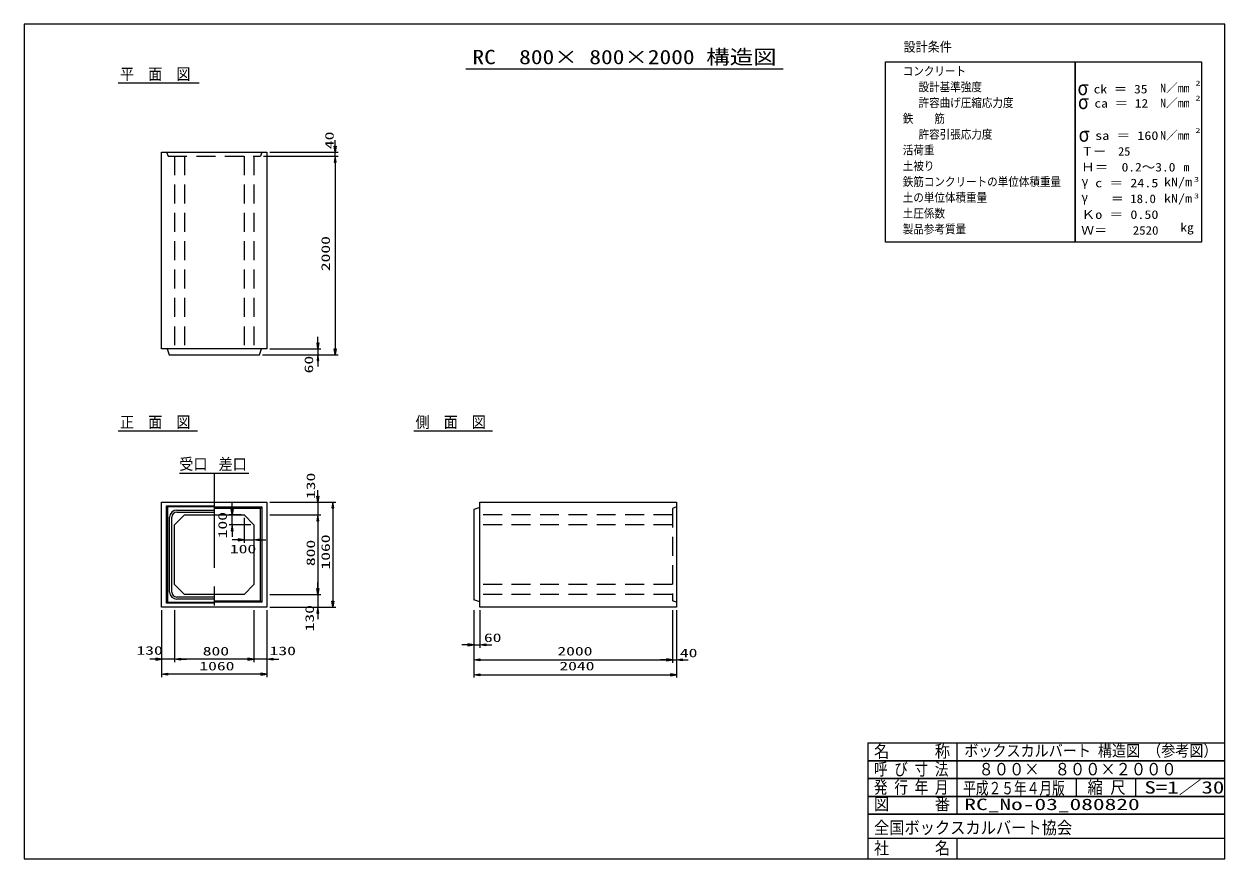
# Model space of a CAD drawing. Units: millimetres on the paper. Extents: x 8 to 412, y 8 to 289.
import ezdxf
from ezdxf.enums import TextEntityAlignment as Align

# ---------------------------------------------------------------- set-up
doc = ezdxf.new("R2010")
doc.units = ezdxf.units.MM
for name, pattern in [('USER1', [9.525, 6.35, -3.175]), ('USER2', [50.8, 31.75, -6.35, 6.35, -6.35]), ('USER3', [1083.763332, 361.244444, -0.01, 361.244444, -0.01, 361.244444, -0.01])]:
    doc.linetypes.add(name, pattern=pattern)
for name, color, linetype, lineweight in [('0_4', 3, 'Continuous', 25), ('BOX', 6, 'Continuous', 13), ('SUNPO', 1, 'USER3', 13), ('TEXT', 2, 'Continuous', 13)]:
    doc.layers.add(name, color=color, linetype=linetype, lineweight=lineweight)
doc.styles.add('ＭＳ ゴシック', font='')
doc.styles.get('ＭＳ ゴシック').set_extended_font_data('MS Gothic')

msp = doc.modelspace()

# ---------------------------------------------------------------- hatches: boundary and pattern name
at = {"layer": 'SUNPO'}
for points in [[(112.458, 247.641), (113.125, 247.641), (112.791, 245.641)], [(112.458, 242.307), (113.125, 242.307), (112.791, 244.307)], [(112.458, 242.307), (113.125, 242.307), (112.791, 244.307)], [(106.73, 181.641), (107.397, 181.641), (107.064, 179.641)], [(106.73, 175.641), (107.397, 175.641), (107.064, 177.641)], [(112.458, 179.641), (113.125, 179.641), (112.791, 177.641)], [(106.702, 130.181), (107.369, 130.181), (107.035, 128.181)], [(77.892, 125.848), (78.559, 125.848), (78.225, 123.848)], [(111.702, 126.181), (112.369, 126.181), (112.035, 128.181)], [(106.702, 121.848), (107.369, 121.848), (107.035, 123.848)], [(106.702, 121.848), (107.369, 121.848), (107.035, 123.848)], [(77.892, 118.514), (78.559, 118.514), (78.225, 120.514)], [(80.213, 115.853), (80.213, 115.187), (82.213, 115.52)], [(87.547, 115.853), (87.547, 115.187), (85.547, 115.52)], [(106.702, 99.181), (107.369, 99.181), (107.035, 97.181)], [(106.702, 99.181), (107.369, 99.181), (107.035, 97.181)], [(106.702, 90.848), (107.369, 90.848), (107.035, 92.848)], [(111.702, 94.848), (112.369, 94.848), (112.035, 92.848)], [(157.413, 80.544), (157.413, 79.877), (159.413, 80.211)], [(163.413, 80.544), (163.413, 79.877), (161.413, 80.211)], [(52.547, 75.758), (52.547, 75.091), (54.547, 75.424)], [(60.88, 75.758), (60.88, 75.091), (58.88, 75.424)], [(60.88, 75.758), (60.88, 75.091), (58.88, 75.424)], [(83.547, 75.758), (83.547, 75.091), (85.547, 75.424)], [(83.547, 75.758), (83.547, 75.091), (85.547, 75.424)], [(91.88, 75.758), (91.88, 75.091), (89.88, 75.424)], [(161.413, 75.544), (161.413, 74.877), (159.413, 75.211)], [(224.08, 75.544), (224.08, 74.877), (226.08, 75.211)], [(224.08, 75.544), (224.08, 74.877), (226.08, 75.211)], [(229.413, 75.544), (229.413, 74.877), (227.413, 75.211)], [(56.547, 70.758), (56.547, 70.091), (54.547, 70.424)], [(87.88, 70.758), (87.88, 70.091), (89.88, 70.424)], [(161.413, 70.544), (161.413, 69.877), (159.413, 70.211)], [(225.413, 70.544), (225.413, 69.877), (227.413, 70.211)]]:
    msp.add_hatch(color=256, dxfattribs=at).paths.add_polyline_path(points)

# ---------------------------------------------------------------- linework, layer by layer
at = {"layer": '0_4', "color": 6, "lineweight": 13}
for p, q in [((411.667, 288.667), (8.333, 288.667)), ((8.333, 288.667), (8.333, 8.333)), ((411.667, 8.333), (411.667, 288.667)), ((297.686, 275.922), (361.347, 275.922)), ((297.686, 215.439), (297.686, 275.922)), ((361.347, 215.439), (361.347, 275.922)), ((361.347, 275.922), (361.347, 215.439)), ((361.347, 275.922), (403.787, 275.922)), ((403.787, 275.922), (403.787, 215.439)), ((361.347, 215.439), (297.686, 215.439)), ((403.787, 215.439), (361.347, 215.439)), ((8.333, 8.333), (411.667, 8.333))]:
    msp.add_line(p, q, dxfattribs=at)
at = {"layer": '0_4'}
for p, q in [((291.667, 47.333), (411.667, 47.333)), ((291.667, 47.333), (291.667, 8.333)), ((321.667, 47.333), (321.667, 23.333)), ((291.667, 41.333), (411.667, 41.333)), ((411.667, 41.333), (291.667, 41.333)), ((291.667, 35.333), (411.667, 35.333)), ((411.667, 35.333), (291.667, 35.333)), ((361.667, 35.333), (361.667, 29.333)), ((381.667, 35.333), (381.667, 29.333)), ((291.667, 29.333), (411.667, 29.333)), ((411.667, 29.333), (291.667, 29.333)), ((291.667, 23.333), (411.667, 23.333)), ((411.667, 23.333), (291.667, 23.333)), ((291.667, 15.333), (411.667, 15.333)), ((321.667, 15.333), (321.667, 8.333))]:
    msp.add_line(p, q, dxfattribs=at)
at = {"layer": 'BOX', "lineweight": 25}
for p, q in [((54.547, 179.641), (54.547, 245.641)), ((54.547, 245.641), (89.88, 245.641)), ((89.88, 245.641), (89.88, 179.641)), ((89.88, 179.641), (54.547, 179.641)), ((56.38, 179.641), (57.047, 177.641)), ((57.047, 177.641), (87.38, 177.641)), ((87.38, 177.641), (88.047, 179.641)), ((54.547, 92.848), (54.547, 128.181)), ((54.547, 128.181), (89.88, 128.181)), ((89.88, 128.181), (89.88, 92.848)), ((161.413, 126.348), (159.413, 125.681)), ((159.413, 125.681), (159.413, 95.348)), ((161.413, 92.848), (161.413, 128.181)), ((161.413, 128.181), (227.413, 128.181)), ((227.413, 128.181), (227.413, 92.848)), ((58.88, 120.514), (62.213, 123.848)), ((62.213, 123.848), (82.213, 123.848)), ((82.213, 123.848), (85.547, 120.514)), ((58.88, 100.514), (58.88, 120.514)), ((85.547, 120.514), (85.547, 100.514)), ((62.213, 97.181), (58.88, 100.514)), ((82.213, 97.181), (62.213, 97.181)), ((85.547, 100.514), (82.213, 97.181)), ((89.88, 92.848), (54.547, 92.848)), ((161.413, 94.681), (159.413, 95.348)), ((227.413, 92.848), (161.413, 92.848))]:
    msp.add_line(p, q, dxfattribs=at)
at = {"layer": 'BOX', "color": 2, "linetype": 'USER1'}
for p, q in [((56.213, 245.641), (56.713, 244.307)), ((56.713, 244.307), (87.713, 244.307)), ((58.88, 244.307), (58.88, 177.641)), ((62.213, 244.307), (62.213, 177.641)), ((82.213, 244.307), (82.213, 177.641)), ((85.547, 244.307), (85.547, 177.641)), ((88.213, 245.641), (87.713, 244.307)), ((227.413, 126.514), (226.08, 126.014)), ((226.08, 126.014), (226.08, 95.014)), ((226.08, 123.848), (159.413, 123.848)), ((226.08, 120.514), (159.413, 120.514)), ((226.08, 100.514), (159.413, 100.514)), ((226.08, 97.181), (159.413, 97.181)), ((227.413, 94.514), (226.08, 95.014))]:
    msp.add_line(p, q, dxfattribs=at)
at = {"layer": 'BOX', "color": 2}
msp.add_line((60.547, 137.883), (83.88, 137.883), dxfattribs=at)
at = {"layer": 'BOX', "color": 2, "linetype": 'USER2'}
msp.add_line((72.213, 137.883), (72.213, 89), dxfattribs=at)
at = {"layer": 'BOX', "color": 40}
for p, q in [((56.213, 126.848), (56.547, 126.514)), ((56.213, 94.181), (56.213, 126.848)), ((56.213, 126.848), (72.213, 126.848)), ((72.213, 126.514), (56.547, 126.514)), ((56.547, 126.514), (56.547, 94.514)), ((59.647, 125.481), (72.213, 125.481)), ((72.213, 126.514), (88.213, 126.514)), ((87.713, 126.014), (72.213, 126.014)), ((87.713, 126.014), (88.213, 126.514)), ((87.713, 95.014), (87.713, 126.014)), ((88.213, 126.514), (88.213, 94.514)), ((57.247, 97.948), (57.247, 123.081)), ((57.98, 97.948), (57.98, 123.081)), ((59.647, 124.748), (72.213, 124.748)), ((56.213, 94.181), (56.547, 94.514)), ((72.213, 94.181), (56.213, 94.181)), ((56.547, 94.514), (72.213, 94.514)), ((72.213, 96.281), (59.647, 96.281)), ((72.213, 95.548), (59.647, 95.548)), ((72.213, 95.014), (87.713, 95.014)), ((88.213, 94.514), (72.213, 94.514)), ((87.713, 95.014), (88.213, 94.514))]:
    msp.add_line(p, q, dxfattribs=at)
for centre, radius, start, end in [((59.647, 123.081), 2.4, 90, 180), ((59.647, 123.081), 1.667, 90, 180), ((59.647, 97.948), 2.4, 180, 270), ((59.647, 97.948), 1.667, 180, 270)]:
    msp.add_arc(centre, radius, start, end, dxfattribs=at)
at = {"layer": 'SUNPO'}
for p, q in [((112.791, 247.641), (112.791, 249.641)), ((88.713, 244.307), (113.791, 244.307)), ((88.713, 244.307), (113.791, 244.307)), ((90.88, 245.641), (113.791, 245.641)), ((112.791, 244.307), (112.791, 245.641)), ((112.791, 242.307), (112.791, 240.307)), ((112.791, 242.307), (112.791, 179.641)), ((107.064, 181.641), (107.064, 183.641)), ((88.38, 177.641), (108.064, 177.641)), ((88.38, 177.641), (113.791, 177.641)), ((90.88, 179.641), (108.064, 179.641)), ((107.064, 179.641), (107.064, 177.641)), ((107.064, 175.641), (107.064, 173.641)), ((90.88, 128.181), (113.035, 128.181)), ((112.035, 126.181), (112.035, 94.848)), ((90.88, 123.848), (108.035, 123.848)), ((107.035, 121.848), (107.035, 99.181)), ((90.88, 97.181), (108.035, 97.181)), ((90.88, 92.848), (113.035, 92.848)), ((54.547, 91.848), (54.547, 69.424)), ((58.88, 91.848), (58.88, 74.424)), ((85.547, 91.848), (85.547, 74.424)), ((89.88, 91.848), (89.88, 69.424)), ((159.413, 91.848), (159.413, 69.211)), ((159.413, 91.848), (159.413, 74.211)), ((159.413, 91.848), (159.413, 79.211)), ((161.413, 91.848), (161.413, 79.211)), ((226.08, 91.848), (226.08, 74.211)), ((226.08, 91.848), (226.08, 74.211)), ((227.413, 91.848), (227.413, 69.211)), ((227.413, 91.848), (227.413, 74.211)), ((157.413, 80.211), (155.413, 80.211)), ((159.413, 80.211), (161.413, 80.211)), ((163.413, 80.211), (165.413, 80.211)), ((83.547, 75.424), (60.88, 75.424)), ((161.413, 75.211), (224.08, 75.211)), ((224.08, 75.211), (222.08, 75.211)), ((226.08, 75.211), (227.413, 75.211)), ((229.413, 75.211), (231.413, 75.211)), ((87.88, 70.424), (56.547, 70.424)), ((161.413, 70.211), (225.413, 70.211))]:
    msp.add_line(p, q, dxfattribs=at)
at = {"layer": 'SUNPO', "linetype": 'Continuous'}
for p, q in [((107.035, 130.181), (107.035, 132.181)), ((78.225, 125.848), (78.225, 127.848)), ((90.88, 128.181), (108.035, 128.181)), ((107.035, 128.181), (107.035, 123.848)), ((81.213, 123.848), (77.225, 123.848)), ((78.225, 120.514), (78.225, 123.848)), ((82.213, 122.848), (82.213, 114.52)), ((90.88, 123.848), (108.035, 123.848)), ((107.035, 121.848), (107.035, 119.848)), ((84.547, 120.514), (77.225, 120.514)), ((78.225, 118.514), (78.225, 116.514)), ((85.547, 119.514), (85.547, 114.52)), ((80.213, 115.52), (78.213, 115.52)), ((82.213, 115.52), (85.547, 115.52)), ((87.547, 115.52), (89.547, 115.52)), ((107.035, 99.181), (107.035, 101.181)), ((90.88, 97.181), (108.035, 97.181)), ((107.035, 97.181), (107.035, 92.848)), ((90.88, 92.848), (108.035, 92.848)), ((54.547, 91.848), (54.547, 74.424)), ((58.88, 91.848), (58.88, 74.424)), ((85.547, 91.848), (85.547, 74.424)), ((89.88, 91.848), (89.88, 74.424)), ((107.035, 90.848), (107.035, 88.848)), ((52.547, 75.424), (50.547, 75.424)), ((58.88, 75.424), (54.547, 75.424)), ((60.88, 75.424), (62.88, 75.424)), ((83.547, 75.424), (81.547, 75.424)), ((89.88, 75.424), (85.547, 75.424)), ((91.88, 75.424), (93.88, 75.424))]:
    msp.add_line(p, q, dxfattribs=at)
at = {"layer": 'SUNPO'}
for points in [[(112.458, 247.641), (113.125, 247.641), (112.791, 245.641)], [(112.458, 242.307), (113.125, 242.307), (112.791, 244.307)], [(112.458, 242.307), (113.125, 242.307), (112.791, 244.307)], [(106.73, 181.641), (107.397, 181.641), (107.064, 179.641)], [(106.73, 175.641), (107.397, 175.641), (107.064, 177.641)], [(112.458, 179.641), (113.125, 179.641), (112.791, 177.641)], [(111.702, 126.181), (112.369, 126.181), (112.035, 128.181)], [(106.702, 121.848), (107.369, 121.848), (107.035, 123.848)], [(106.702, 99.181), (107.369, 99.181), (107.035, 97.181)], [(111.702, 94.848), (112.369, 94.848), (112.035, 92.848)], [(157.413, 80.544), (157.413, 79.877), (159.413, 80.211)], [(163.413, 80.544), (163.413, 79.877), (161.413, 80.211)], [(60.88, 75.758), (60.88, 75.091), (58.88, 75.424)], [(83.547, 75.758), (83.547, 75.091), (85.547, 75.424)], [(161.413, 75.544), (161.413, 74.877), (159.413, 75.211)], [(224.08, 75.544), (224.08, 74.877), (226.08, 75.211)], [(224.08, 75.544), (224.08, 74.877), (226.08, 75.211)], [(229.413, 75.544), (229.413, 74.877), (227.413, 75.211)], [(56.547, 70.758), (56.547, 70.091), (54.547, 70.424)], [(87.88, 70.758), (87.88, 70.091), (89.88, 70.424)], [(161.413, 70.544), (161.413, 69.877), (159.413, 70.211)], [(225.413, 70.544), (225.413, 69.877), (227.413, 70.211)]]:
    msp.add_lwpolyline(points, close=True, dxfattribs=at)
at = {"layer": 'SUNPO', "linetype": 'Continuous'}
for points in [[(106.702, 130.181), (107.369, 130.181), (107.035, 128.181)], [(77.892, 125.848), (78.559, 125.848), (78.225, 123.848)], [(106.702, 121.848), (107.369, 121.848), (107.035, 123.848)], [(77.892, 118.514), (78.559, 118.514), (78.225, 120.514)], [(80.213, 115.853), (80.213, 115.187), (82.213, 115.52)], [(87.547, 115.853), (87.547, 115.187), (85.547, 115.52)], [(106.702, 99.181), (107.369, 99.181), (107.035, 97.181)], [(106.702, 90.848), (107.369, 90.848), (107.035, 92.848)], [(52.547, 75.758), (52.547, 75.091), (54.547, 75.424)], [(60.88, 75.758), (60.88, 75.091), (58.88, 75.424)], [(83.547, 75.758), (83.547, 75.091), (85.547, 75.424)], [(91.88, 75.758), (91.88, 75.091), (89.88, 75.424)]]:
    msp.add_lwpolyline(points, close=True, dxfattribs=at)
at = {"layer": 'TEXT', "color": 3}
for p, q in [((156.667, 273.667), (263.333, 273.667)), ((39.973, 268.913), (67.205, 268.913)), ((39.973, 152.048), (66.59, 152.048)), ((139.207, 152.048), (165.669, 152.048))]:
    msp.add_line(p, q, dxfattribs=at)

# ---------------------------------------------------------------- texts
at = {"layer": 'SUNPO', "color": 2, "style": 'ＭＳ ゴシック', "width": 1.5}
for s, p in [('40', (113.204, 246.666)), ('2000', (111.935, 205.688)), ('60', (106.289, 171.378)), ('130', (106.953, 129.182)), ('100', (77.317, 115.988)), ('1060', (111.935, 105.514)), ('800', (106.935, 106.657)), ('130', (106.549, 84.753))]:
    msp.add_text(s, height=2.886, rotation=90, dxfattribs=at).set_placement(p, align=Align.BOTTOM_LEFT)
for s, p in [('100', (77.483, 110.099)), ('60', (162.789, 80.318)), ('130', (46.096, 76.037)), ('800', (68.356, 75.793)), ('130', (90.819, 75.902)), ('2000', (187.461, 75.793)), ('40', (228.6, 75.198)), ('1060', (67.213, 70.793)), ('2040', (188.128, 70.793))]:
    msp.add_text(s, height=2.886, dxfattribs=at).set_placement(p, align=Align.BOTTOM_LEFT)
at = {"layer": 'TEXT', "style": 'ＭＳ ゴシック'}
for s, height, width, p in [('設計条件', 3.299, 0.9, (303.718, 278.381)), ('コンクリート', 2.886, 0.9, (303.455, 270.526)), ('平\u3000面\u3000図', 3.848, 0.9, (40.598, 268.798)), ('設計基準強度', 2.886, 0.9, (308.761, 265.221)), ('σ', 4.948, 0.9, (362.124, 263.285)), ('  ck ＝ 35', 2.886, 1.15, (363.051, 264.507)), ('2', 1.649, 1.5, (401.745, 267.504)), ('許容曲げ圧縮応力度', 2.886, 0.9, (308.761, 259.916)), ('σ', 4.948, 0.9, (362.277, 258.615)), ('  ca ＝ 12', 2.886, 1.15, (363.297, 259.737)), ('2', 1.649, 1.5, (401.745, 262.485)), ('鉄\u3000\u3000筋', 2.886, 0.9, (303.455, 254.611)), ('許容引張応力度', 2.886, 0.9, (308.761, 249.306)), ('σ', 4.948, 0.9, (362.507, 247.667)), ('  sa ＝ 160', 2.886, 1.2, (363.373, 248.897)), ('2', 1.649, 1.5, (401.745, 251.589)), ('活荷重', 2.886, 0.9, (303.455, 244.001)), ('Ｔー\u300025', 2.886, 1.05, (363.373, 243.592)), ('土被り', 2.886, 0.9, (303.455, 238.696)), ('Ｈ＝\u30000.2～3.0', 2.886, 1.15, (363.373, 238.287)), ('鉄筋コンクリートの単位体積重量', 2.886, 0.9, (303.455, 233.391)), ('γ', 3.299, 0.9, (363.508, 233.183)), ('  c ＝ 24.5', 2.886, 1.2, (363.373, 232.982)), ('kN/m', 2.886, 1.2, (391.181, 233.362)), ('3', 1.649, 1.5, (401.281, 235.19)), ('土の単位体積重量', 2.886, 0.9, (303.455, 228.086)), ('γ', 3.299, 0.9, (363.443, 227.87)), ('  \u3000 ＝ 18.0', 2.886, 1.1, (362.531, 227.677)), ('kN/m', 2.886, 1.2, (391.181, 227.812)), ('3', 1.649, 1.5, (401.281, 229.64)), ('土圧係数', 2.886, 0.9, (303.455, 222.781)), ('Ｋo ＝ 0.50', 2.886, 1.2, (363.373, 222.372)), ('   kg', 2.886, 1.15, (389.899, 218.067)), ('製品参考質量', 2.886, 0.9, (303.455, 217.475)), ('Ｗ＝\u3000\u30002520', 2.886, 1.1, (363.373, 217.067)), ('側\u3000面\u3000図', 3.848, 0.9, (139.832, 151.933)), ('正\u3000面\u3000図', 3.848, 0.9, (40.598, 151.933)), ('受口', 3.848, 0.9, (60.507, 137.867)), ('差口', 3.848, 0.9, (73.682, 137.818)), ('名      称', 4.169, 0.9, (293.792, 41.156)), ('ボックスカルバート 構造図 （参考図）', 3.848, 0.9, (324.125, 41.593)), ('呼 び 寸 法', 4.169, 0.8, (293.792, 35.156)), ('\u3000８００×\u3000８００×２０００', 4.169, 0.9, (323.792, 35.156)), ('発 行 年 月', 4.169, 0.8, (293.792, 29.06)), ('平成２５年４月版', 4.169, 0.75, (323.739, 28.78)), ('縮 尺', 4.169, 0.9, (365.492, 29.034)), ('S=1／30', 4.169, 1.35, (384.617, 29.034)), ('図      番', 4.169, 0.9, (293.792, 23.505)), ('RC_No-03_080820', 3.848, 1.5, (324.125, 23.593)), ('全国ボックスカルバート協会', 4.169, 0.9, (293.792, 15.51)), ('社\u3000\u3000\u3000名', 4.169, 0.9, (293.792, 8.656))]:
    msp.add_text(s, height=height, dxfattribs=dict(at, width=width)).set_placement(p, align=Align.BOTTOM_LEFT)
at = {"layer": 'TEXT', "style": 'ＭＳ ゴシック', "width": 1.2}
msp.add_text('RC  800× 800×2000 構造図', height=4.811, dxfattribs=at).set_placement((210, 273.741), align=Align.BOTTOM_CENTER)
at = {"layer": 'TEXT', "style": 'ＭＳ ゴシック'}
for s, p in [('N／mm', (389.899, 264.878)), ('N／mm', (389.899, 259.86)), ('N／mm', (389.899, 248.963)), ('    m', (389.899, 238.287))]:
    msp.add_text(s, height=2.886, dxfattribs=at).set_placement(p, align=Align.BOTTOM_LEFT)

doc.saveas('drawing.dxf')
